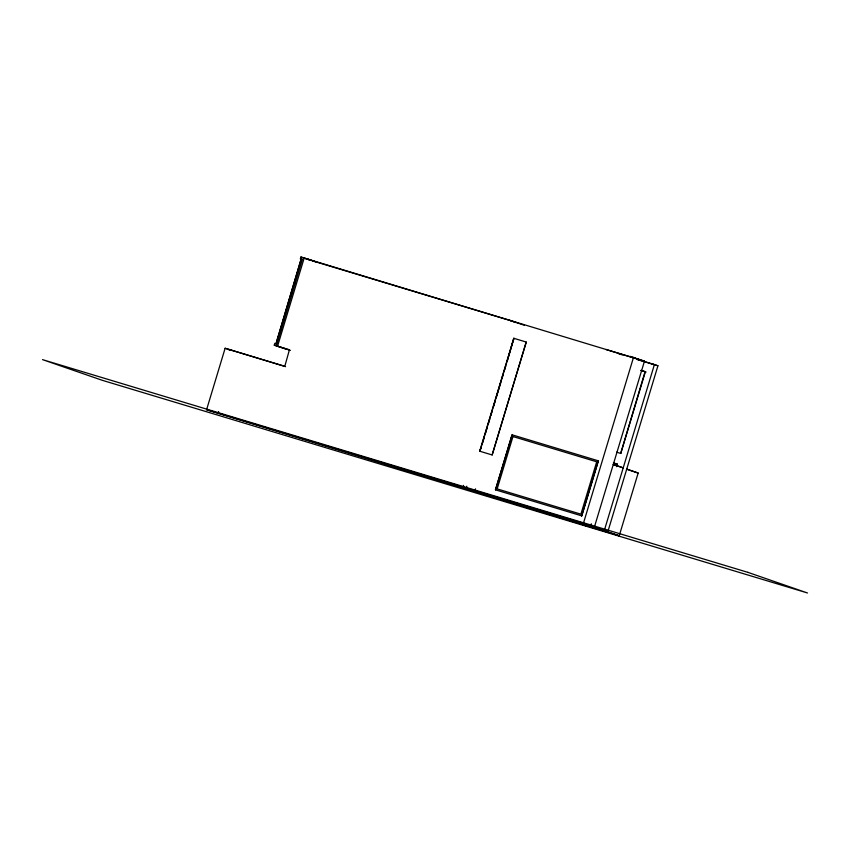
<?xml version="1.0" encoding="UTF-8"?>
<svg xmlns="http://www.w3.org/2000/svg" width="850" height="850" viewBox="0 0 850 850"><rect width="100%" height="100%" fill="white"/><g stroke="black" fill="none" stroke-linecap="round" stroke-linejoin="round"><path stroke-width="1.27" d="M626.747 469.083L638.169 473.036L619.236 535.744L206.582 409.711L225.123 348.277L284.803 366.286L289.436 349.764L274.274 345.185L274.826 343.336L276.877 343.953L302.303 259.473L300.326 258.878L300.889 257.019L644.481 361.133L594.362 527.138L466.161 488.474L466.831 486.253M228.979 350.03L229.139 349.499L232.124 350.54M217.982 413.652L218.631 411.517M275.953 343.697L301.123 259.123L302.303 259.473M276.452 342.476L301.123 259.123M279.831 332.509L280.967 328.727M283.252 321.162L284.399 317.379M290.87 295.949L292.007 292.166M294.291 284.601L295.428 280.819M462.91 487.517L463.558 485.382M479.708 451.201L513.793 338.289L526.182 342.029L492.086 454.941L479.708 451.201L481.047 447.939M479.91 451.276L513.974 338.353M482.524 443.031L484.426 436.719M485.191 434.201L487.092 427.901M488.229 424.118L489.759 419.071M490.896 415.299L492.044 411.517M493.563 406.47L495.465 400.169M496.23 397.651L500.799 382.521M501.936 378.739L503.072 374.956M504.603 369.909L505.739 366.127M507.269 361.091L513.793 338.289M474.863 491.098L475.533 488.877M487.337 495.975L487.762 494.583M502.679 466.831L503.413 464.397M508.608 447.196L509.352 444.741M511.201 438.589L511.944 436.135M512.975 436.539L497.165 488.909L580.901 514.165L596.711 461.794L513.081 436.571M581.644 515.833L598.262 460.806L511.998 434.796L495.55 489.876M581.814 515.886L598.421 460.87M619.236 535.744L583.408 523.356L633.526 357.34M586.149 524.259L585.735 525.64L565.218 518.543L595.021 527.531M590.665 526.033L591.345 523.802M616.42 466.512L617.174 464.026L616.739 466.629M645.086 371.578L620.723 453.433L645.405 371.684L641.293 370.43M604.276 530.57L654.404 364.565L637.426 359.454M654.404 364.565L657.932 365.787L607.814 531.792L600.589 529.454M275.623 343.581L276.877 343.953M311.238 260.514L300.889 257.019M312.279 260.812L508.736 320.078M509.405 320.248L524.397 325.274M605.923 349.488L644.481 361.133M618.704 353.791L622.391 354.907M637.628 359.656L657.932 365.787M640.741 370.409L646.096 372.034M290.413 350.413L274.274 345.185M616.611 452.179L620.723 453.433M613.381 462.878L617.493 464.132M285.579 366.669L225.123 348.277M638.169 473.036L626.482 469.158M581.697 515.844L495.391 489.812L512.168 434.849M206.582 409.711L583.408 523.356M475.915 492.022L574.313 521.688M630.158 356.331L640.475 359.901M650.972 363.545L653.926 364.565M509.724 320.365L516.003 322.533M308.199 259.239L315.658 261.821M311.121 260.419L304.183 258.017L277.567 346.184L285.664 348.989M526.299 342.072L492.203 454.984M613.296 464.429L623.209 467.861L613.317 464.61M466.161 488.474L479.612 493.127M747.862 572.347L42.5 359.624L102.138 380.258L807.5 592.981L747.862 572.347"/></g></svg>
